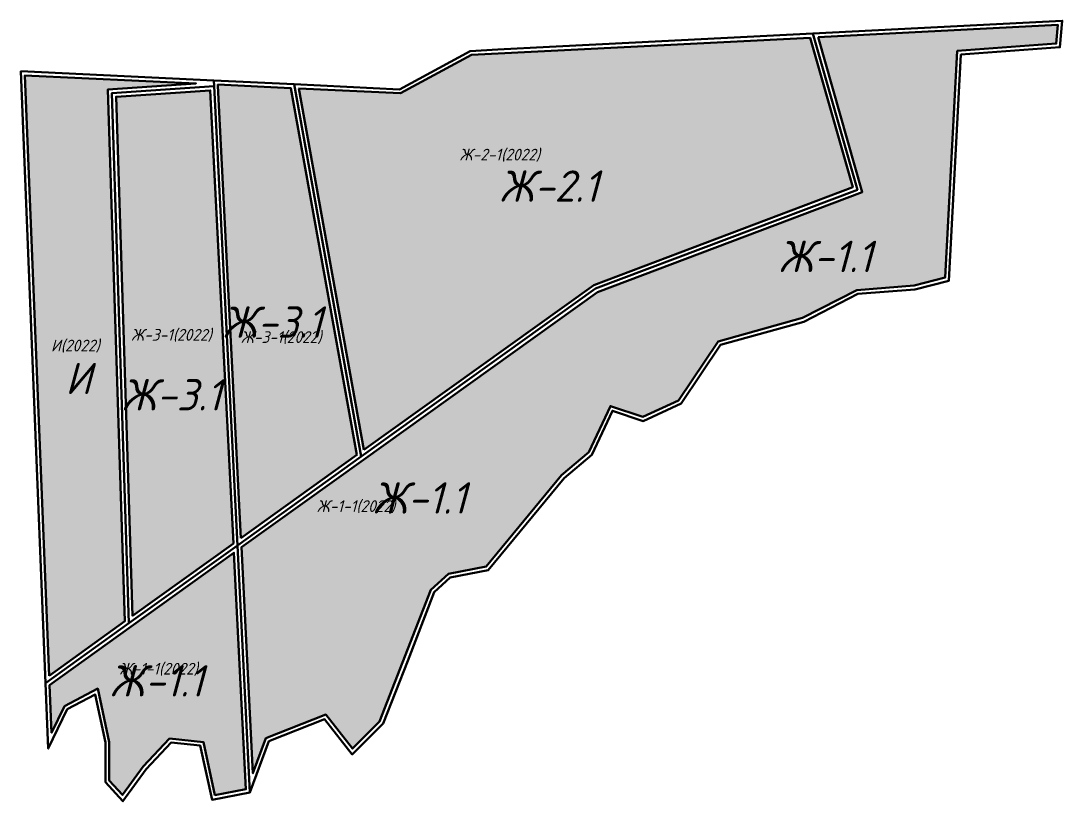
# Model space of a CAD drawing. Header units: millimetres. Extents: x 2242312 to 2245577, y 377443 to 382303.
# Drawn here: x 2244246 to 2245577, y 377948 to 378945 of the extents above; entities that cross this region are included whole.
import ezdxf

# ---------------------------------------------------------------- set-up
doc = ezdxf.new("R2010")
doc.units = ezdxf.units.MM
for name, color, linetype, lineweight, true_color, transparency in [('Ж_1_1_2022_18_08_034001_2520', 7, 'Continuous', 30, 0x000000, 0.3), ('Ж_1_1_2022_18_08_034001_7586', 7, 'Continuous', 30, 0x000000, 0.3), ('Ж_2_1_2022_18_08_034001_7585', 7, 'Continuous', 30, 0x000000, 0.3), ('Ж_3_1_2022_18_08_034001_2520', 7, 'Continuous', 30, 0x000000, 0.3), ('Ж_3_1_2022_18_08_034001_7584', 7, 'Continuous', 30, 0x000000, 0.3), ('И_2022_18_08_034001_2520', 7, 'Continuous', 30, 0x000000, 0.3), ('Обозначения ТЗ', 7, 'Continuous', 30, 0x000000, 0.3)]:
    doc.layers.add(name, color=color, linetype=linetype, lineweight=lineweight, true_color=true_color, transparency=transparency)
for name, color, linetype, lineweight, transparency in [('Ж_1_1_2022_база_18_08_034001_2520', 2, 'Continuous', 30, 0.5), ('Ж_1_1_2022_база_18_08_034001_7586', 2, 'Continuous', 30, 0.5), ('Ж_2_1_2022_база_18_08_034001_7585', 175, 'Continuous', 30, 0.5), ('Ж_3_1_2022_база_18_08_034001_2520', 4, 'Continuous', 30, 0.5), ('Ж_3_1_2022_база_18_08_034001_7584', 4, 'Continuous', 30, 0.5), ('И_2022_база_18_08_034001_2520', 8, 'Continuous', 30, 0.5), ('штриховка_Ж_1_1_2022_18_08_034001_2520', 2, 'Continuous', 30, 0.6), ('штриховка_Ж_1_1_2022_18_08_034001_7586', 2, 'Continuous', 30, 0.6), ('штриховка_Ж_2_1_2022_18_08_034001_7585', 181, 'Continuous', 30, 0.6), ('штриховка_Ж_3_1_2022_18_08_034001_2520', 4, 'Continuous', 30, 0.6), ('штриховка_Ж_3_1_2022_18_08_034001_7584', 4, 'Continuous', 30, 0.6), ('штриховка_И_2022_18_08_034001_2520', 8, 'Continuous', 30, 0.6)]:
    doc.layers.add(name, color=color, linetype=linetype, lineweight=lineweight, transparency=transparency)
for name, color, linetype in [('Об_ния_ТЗ_2022_Ж1_1_18_08_034001_2520', 7, 'Continuous'), ('Об_ния_ТЗ_2022_Ж1_1_18_08_034001_7586', 7, 'Continuous'), ('Об_ния_ТЗ_2022_Ж2_1_18_08_034001_7585', 7, 'Continuous'), ('Об_ния_ТЗ_2022_Ж3_1_18_08_034001_2520', 7, 'Continuous'), ('Об_ния_ТЗ_2022_Ж3_1_18_08_034001_7584', 7, 'Continuous'), ('Об_ния_ТЗ_2022_И_18_08_034001_2520', 7, 'Continuous')]:
    doc.layers.add(name, color=color, linetype=linetype)
doc.styles.add('GOST-2.304_Type-B_italic', font='GOST Common Italic.ttf')

msp = doc.modelspace()

# ---------------------------------------------------------------- hatches: boundary and pattern name
at = {"layer": 'штриховка_Ж_1_1_2022_18_08_034001_2520'}
h = msp.add_hatch(color=256, dxfattribs=at)
h.dxf.hatch_style = 1
h.paths.add_polyline_path([(2244282.9, 378096), (2244387, 378171), (2244518.4, 378265.1), (2244533.8, 377963), (2244494.3, 377955.4), (2244479.6, 378023.3), (2244436.2, 378027.7), (2244402.5, 377992), (2244376.1, 377955.6), (2244359.1, 377974), (2244359.1, 378023), (2244344.5, 378091.6), (2244301.7, 378069.1), (2244285.4, 378035.2)])
at = {"layer": 'штриховка_Ж_1_1_2022_18_08_034001_7586'}
h = msp.add_hatch(color=256, dxfattribs=at)
h.dxf.hatch_style = 1
h.paths.add_polyline_path([(2245265.3, 378923.9), (2245571.9, 378939.7), (2245569.9, 378915.9), (2245443.3, 378906.5), (2245427.7, 378616.8), (2245388.3, 378606.6), (2245314.9, 378600.9), (2245245.3, 378565.2), (2245137.6, 378535), (2245086.9, 378459.9), (2245041.4, 378438.9), (2244999.8, 378452.7), (2244972.2, 378393.6), (2244937.2, 378364.2), (2244840.9, 378247.5), (2244792.7, 378238.2), (2244770.2, 378217.8), (2244704.8, 378049.5), (2244670.3, 378015), (2244636, 378058.4), (2244559.4, 378028.2), (2244542.8, 377983.4), (2244528.1, 378272.2), (2244684.1, 378384), (2244983.2, 378598.4), (2245321.8, 378726.1)])
at = {"layer": 'штриховка_Ж_2_1_2022_18_08_034001_7585'}
h = msp.add_hatch(color=256, dxfattribs=at)
h.dxf.hatch_style = 1
h.paths.add_polyline_path([(2244684.7, 378396.7), (2244978.5, 378607.3), (2245309.6, 378732.3), (2245255.1, 378923.4), (2244822.1, 378901.5), (2244731.5, 378852.4), (2244601.5, 378858.6)])
at = {"layer": 'штриховка_Ж_3_1_2022_18_08_034001_2520'}
h = msp.add_hatch(color=256, dxfattribs=at)
h.dxf.hatch_style = 1
h.paths.add_polyline_path([(2244517.8, 378277.1), (2244388.8, 378184.6), (2244367.8, 378847.9), (2244488.3, 378856.1)])
at = {"layer": 'штриховка_Ж_3_1_2022_18_08_034001_7584'}
h = msp.add_hatch(color=256, dxfattribs=at)
h.dxf.hatch_style = 1
h.paths.add_polyline_path([(2244527.5, 378283.9), (2244498.1, 378861.7), (2244498, 378863.5), (2244591.2, 378859.1), (2244675.7, 378390.3)])
at = {"layer": 'штриховка_И_2022_18_08_034001_2520'}
h = msp.add_hatch(color=256, dxfattribs=at)
h.dxf.hatch_style = 1
h.paths.add_polyline_path([(2244282.4, 378108), (2244251.3, 378875.3), (2244469.9, 378864.9), (2244357.5, 378857.3), (2244379, 378177.6)])

# ---------------------------------------------------------------- linework, layer by layer
at = {"layer": 'Ж_1_1_2022_18_08_034001_2520'}
msp.add_lwpolyline([(2244277.8, 378098.5), (2244384.1, 378175.1), (2244523, 378274.5), (2244539, 377958.9), (2244490.5, 377949.6), (2244475.5, 378018.7), (2244438.2, 378022.5), (2244406.4, 377988.8), (2244376.5, 377947.7), (2244354.1, 377972), (2244354.1, 378022.5), (2244341, 378084.1), (2244305.5, 378065.4), (2244281.2, 378015)], close=True, dxfattribs=at)
at = {"layer": 'Ж_1_1_2022_18_08_034001_7586'}
msp.add_lwpolyline([(2245258.8, 378928.7), (2245577.4, 378945), (2245574.5, 378911.2), (2245448, 378901.8), (2245432.5, 378612.9), (2245389.2, 378601.7), (2245316.3, 378596), (2245247.2, 378560.5), (2245140.7, 378530.7), (2245090.2, 378455.9), (2245041.6, 378433.5), (2245002.4, 378446.6), (2244976.2, 378390.5), (2244940.8, 378360.6), (2244843.6, 378242.9), (2244795, 378233.6), (2244774.5, 378214.9), (2244740.8, 378127.1), (2244709.1, 378046.8), (2244669.8, 378007.5), (2244634.3, 378052.3), (2244563.3, 378024.3), (2244539, 377958.9), (2244523, 378274.5), (2244681.2, 378388.1), (2244980.9, 378602.9), (2245315.7, 378729.2)], close=True, dxfattribs=at)
at = {"layer": 'Ж_1_1_2022_база_18_08_034001_2520'}
msp.add_lwpolyline([(2244282.9, 378096), (2244387, 378171), (2244518.4, 378265.1), (2244533.8, 377963), (2244494.3, 377955.4), (2244479.6, 378023.3), (2244436.2, 378027.7), (2244402.5, 377992), (2244376.1, 377955.6), (2244359.1, 377974), (2244359.1, 378023), (2244344.5, 378091.6), (2244301.7, 378069.1), (2244285.4, 378035.2)], close=True, dxfattribs=at)
at = {"layer": 'Ж_1_1_2022_база_18_08_034001_7586'}
msp.add_lwpolyline([(2245265.3, 378923.9), (2245571.9, 378939.7), (2245569.9, 378915.9), (2245443.3, 378906.5), (2245427.7, 378616.8), (2245388.3, 378606.6), (2245314.9, 378600.9), (2245245.3, 378565.2), (2245137.6, 378535), (2245086.9, 378459.9), (2245041.4, 378438.9), (2244999.8, 378452.7), (2244972.2, 378393.6), (2244937.2, 378364.2), (2244840.9, 378247.5), (2244792.7, 378238.2), (2244770.2, 378217.8), (2244704.8, 378049.5), (2244670.3, 378015), (2244636, 378058.4), (2244559.4, 378028.2), (2244542.8, 377983.4), (2244528.1, 378272.2), (2244684.1, 378384), (2244983.2, 378598.4), (2245321.8, 378726.1)], close=True, dxfattribs=at)
at = {"layer": 'Ж_2_1_2022_18_08_034001_7585'}
msp.add_lwpolyline([(2244681.2, 378388.1), (2244980.9, 378602.9), (2245315.7, 378729.2), (2245258.8, 378928.7), (2245032.1, 378917.2), (2244921.9, 378911.6), (2244855.9, 378908.2), (2244820.7, 378906.4), (2244730.3, 378857.4), (2244595.4, 378863.9)], close=True, dxfattribs=at)
at = {"layer": 'Ж_2_1_2022_база_18_08_034001_7585'}
msp.add_lwpolyline([(2244684.7, 378396.7), (2244978.5, 378607.3), (2245309.6, 378732.3), (2245255.1, 378923.4), (2244822.1, 378901.5), (2244731.5, 378852.4), (2244601.5, 378858.6)], close=True, dxfattribs=at)
at = {"layer": 'Ж_3_1_2022_18_08_034001_2520'}
msp.add_lwpolyline([(2244523, 378274.5), (2244384.1, 378175.1), (2244362.6, 378852.6), (2244493.1, 378861.4)], close=True, dxfattribs=at)
at = {"layer": 'Ж_3_1_2022_18_08_034001_7584'}
msp.add_lwpolyline([(2244523, 378274.5), (2244493.1, 378861.4), (2244492.7, 378868.8), (2244595.4, 378863.9), (2244681.2, 378388.1)], close=True, dxfattribs=at)
at = {"layer": 'Ж_3_1_2022_база_18_08_034001_2520'}
msp.add_lwpolyline([(2244517.8, 378277.1), (2244388.8, 378184.6), (2244367.8, 378847.9), (2244488.3, 378856.1)], close=True, dxfattribs=at)
msp.add_lwpolyline([(2244517.8, 378277.1), (2244388.8, 378184.6), (2244367.8, 378847.9), (2244488.3, 378856.1)], close=True, dxfattribs=at)
at = {"layer": 'Ж_3_1_2022_база_18_08_034001_7584'}
msp.add_lwpolyline([(2244527.5, 378283.9), (2244498.1, 378861.7), (2244498, 378863.5), (2244591.2, 378859.1), (2244675.7, 378390.3)], close=True, dxfattribs=at)
at = {"layer": 'И_2022_18_08_034001_2520'}
msp.add_lwpolyline([(2244277.8, 378098.5), (2244246.1, 378880.6), (2244492.7, 378868.8), (2244493.1, 378861.4), (2244362.6, 378852.6), (2244384.1, 378175.1)], close=True, dxfattribs=at)
at = {"layer": 'И_2022_база_18_08_034001_2520'}
msp.add_lwpolyline([(2244282.4, 378108), (2244251.3, 378875.3), (2244469.9, 378864.9), (2244357.5, 378857.3), (2244379, 378177.6)], close=True, dxfattribs=at)

# ---------------------------------------------------------------- texts
at = {"layer": 'Об_ния_ТЗ_2022_Ж1_1_18_08_034001_2520', "insert": (2244372.2, 378124.5), "char_height": 15, "attachment_point": 1, "style": 'GOST-2.304_Type-B_italic'}
msp.add_mtext_dynamic_manual_height_columns('Ж-1-1(2022)', width=74.084, gutter_width=12.5, heights=[0], dxfattribs=at)
at = {"layer": 'Об_ния_ТЗ_2022_Ж1_1_18_08_034001_7586', "insert": (2244624.5, 378332.3), "char_height": 15, "attachment_point": 1, "style": 'GOST-2.304_Type-B_italic'}
msp.add_mtext_dynamic_manual_height_columns('Ж-1-1(2022)', width=74.084, gutter_width=12.5, heights=[0], dxfattribs=at)
at = {"layer": 'Об_ния_ТЗ_2022_Ж2_1_18_08_034001_7585', "insert": (2244807, 378781.5), "char_height": 15, "attachment_point": 1, "style": 'GOST-2.304_Type-B_italic'}
msp.add_mtext_dynamic_manual_height_columns('Ж-2-1(2022)', width=74.084, gutter_width=12.5, heights=[0], dxfattribs=at)
at = {"layer": 'Об_ния_ТЗ_2022_Ж3_1_18_08_034001_2520', "insert": (2244387.1, 378551.2), "char_height": 15, "attachment_point": 1, "style": 'GOST-2.304_Type-B_italic'}
msp.add_mtext_dynamic_manual_height_columns('Ж-3-1(2022)', width=74.084, gutter_width=12.5, heights=[0], dxfattribs=at)
at = {"layer": 'Об_ния_ТЗ_2022_Ж3_1_18_08_034001_7584', "insert": (2244527.4, 378548.3), "char_height": 15, "attachment_point": 1, "style": 'GOST-2.304_Type-B_italic'}
msp.add_mtext_dynamic_manual_height_columns('Ж-3-1(2022)', width=74.084, gutter_width=12.5, heights=[0], dxfattribs=at)
at = {"layer": 'Об_ния_ТЗ_2022_И_18_08_034001_2520', "insert": (2244284.6, 378537.5), "char_height": 15, "attachment_point": 1, "style": 'GOST-2.304_Type-B_italic'}
msp.add_mtext_dynamic_manual_height_columns('И(2022)', width=74.084, gutter_width=12.5, heights=[0], dxfattribs=at)
at = {"layer": 'Обозначения ТЗ', "char_height": 40, "attachment_point": 1, "style": 'GOST-2.304_Type-B_italic'}
for s, insert in [('Ж-2.1', (2244858, 378753.8)), ('Ж-1.1', (2245215, 378663.9)), ('Ж-3.1', (2244504, 378580)), ('И', (2244302.9, 378508.1)), ('Ж-3.1', (2244375, 378487.1)), ('Ж-1.1', (2244696, 378355.2)), ('Ж-1.1', (2244360, 378121.5))]:
    msp.add_mtext_dynamic_manual_height_columns(s, width=162.006, gutter_width=12.5, heights=[0], dxfattribs=dict(at, insert=insert))

doc.saveas('drawing.dxf')
